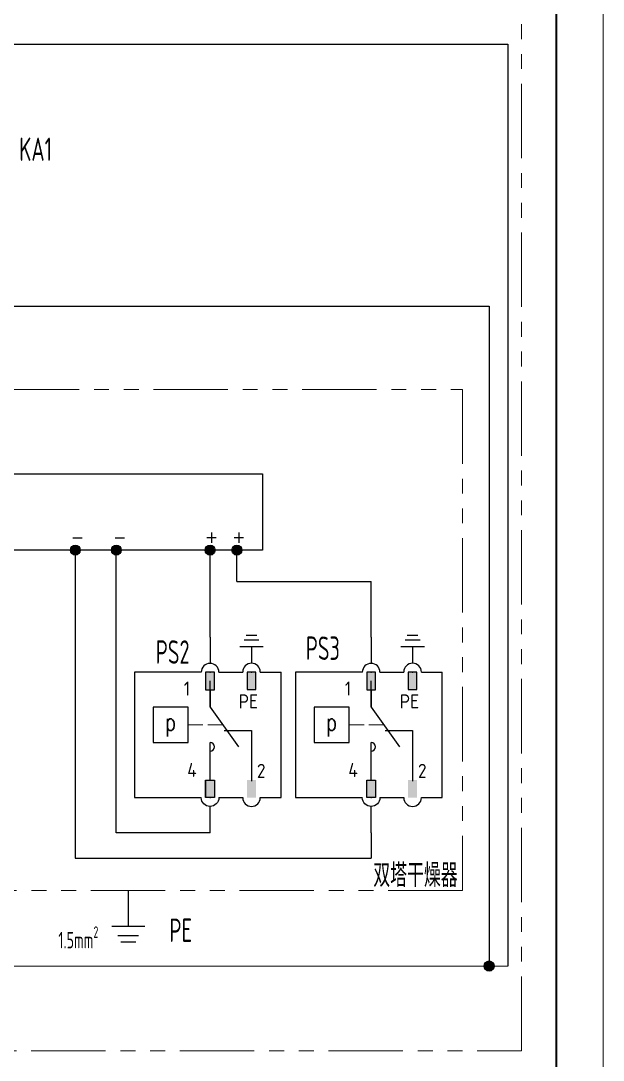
# Model space of a CAD drawing. Header units: millimetres. Extents: x 0 to 840, y 0 to 594.
# Drawn here: x 715.6 to 840, y 168.6 to 390.4 of the extents above; entities that cross this region are included whole.
import ezdxf
from ezdxf.enums import TextEntityAlignment as Align

# ---------------------------------------------------------------- set-up
doc = ezdxf.new("R2010")
doc.units = ezdxf.units.MM
for name, pattern in [('CENTER2', [12, 7, -1, 1, -1, 1, -1]), ('PHANTOM2', [31.75, 15.875, -3.175, 3.175, -3.175, 3.175, -3.175]), ('虚线', [2, 1, -1])]:
    doc.linetypes.add(name, pattern=pattern)
for name, color, linetype, lineweight in [('AM_3', 3, '虚线', 13), ('BLK_0.5mm^2', 7, 'Continuous', 18), ('MISC', 2, 'Continuous', 18), ('TAGS', 51, 'Continuous', 18), ('双点划线', 6, 'CENTER2', 18), ('尺寸线层', 3, 'Continuous', 13), ('标注', 3, 'Continuous', 18), ('粗实线层', 7, 'Continuous', 25)]:
    doc.layers.add(name, color=color, linetype=linetype, lineweight=lineweight)
doc.styles.add('PIN', font='simplex.shx', dxfattribs={"width": 0.75, "bigfont": 'gbcbig.shx'})
doc.styles.add('WD', font='romans.shx', dxfattribs={"bigfont": 'gbcbig.shx'})
doc.styles.add('WD_IEC', font='isocp2.shx', dxfattribs={"width": 0.9, "bigfont": 'gbcbig.shx'})
doc.styles.add('工程字', font='gbenor.shx', dxfattribs={"bigfont": 'gbcbig.shx'})
doc.styles.add('标准', font='isoct2.shx')
doc.styles.add('海泰标注样式', font='isocp.shx', dxfattribs={"width": 0.7, "bigfont": 'gbcbig.shx'})
doc.styles.add('海泰汉字样式', font='仿宋_GB2312.ttf', dxfattribs={"width": 0.65})

# ---------------------------------------------------------------- blocks, each defined once
blk = doc.blocks.new('NJHT-A1')
at = {"color": 7, "linetype": 'Continuous', "lineweight": 18}
blk.add_line((840, 0), (840, 594), dxfattribs=at)
at = {"color": 7, "linetype": 'Continuous', "lineweight": 35}
blk.add_line((830, 10), (830, 584), dxfattribs=at)
at = {"color": 2, "linetype": 'Continuous', "lineweight": 18, "style": '海泰汉字样式', "width": 0.6}
blk.add_attdef('5', text='', height=5, rotation=180, dxfattribs=at).set_placement((50, 578.5), align=Align.MIDDLE_CENTER)
at = {"color": 2, "linetype": 'Continuous', "lineweight": 18, "style": '海泰汉字样式'}
for tag, height, width, p in [('1', 5, 0.7, (805, 59.25)), ('2', 5, 0.7, (805, 51.75)), ('7', 5, 0.7, (755, 50.5)), ('3', 5, 0.6, (805, 38)), ('12', 3.5, 0.7, (668, 34.5)), ('13', 3.5, 0.6, (682, 34.5)), ('20', 3.5, 0.7, (708, 34.5)), ('21', 3.5, 0.6, (722, 34.5)), ('14', 3.5, 0.7, (668, 27.5)), ('15', 3.5, 0.6, (682, 27.5)), ('22', 3.5, 0.7, (708, 27.5)), ('23', 3.5, 0.6, (722, 27.5)), ('4', 5, 0.6, (805, 22.5)), ('16', 3.5, 0.7, (668, 20.5)), ('24', 3.5, 0.7, (708, 20.5)), ('25', 3.5, 0.6, (722, 20.5)), ('8', 3.5, 0.7, (762, 22.5)), ('9', 3.5, 0.7, (774, 22.5)), ('17', 3.5, 0.6, (682, 20.5)), ('18', 3.5, 0.7, (668, 13.5)), ('19', 3.5, 0.6, (682, 13.5)), ('26', 3.5, 0.7, (708, 13.5)), ('27', 3.5, 0.6, (722, 13.5)), ('11', 3.5, 0.7, (742.5, 13.5)), ('10', 3.5, 0.7, (767.5, 13.5)), ('6', 3.5, 0.7, (811.57, 13.5))]:
    blk.add_attdef(tag, text='', height=height, dxfattribs=dict(at, width=width)).set_placement(p, align=Align.MIDDLE_CENTER)
blk = doc.blocks.new('gwae')
blk.add_hatch(color=256).paths.add_polyline_path([(413.18, 275.01), (413.18, 278.76), (411.3, 278.76), (411.3, 275.01)], flags=0)
for p, q in [((412.24, 286.26), (412.24, 280.64)), ((412.24, 275.01), (412.24, 271.26))]:
    blk.add_line(p, q)
blk.add_lwpolyline([(413.18, 278.76), (411.3, 278.76), (411.3, 275.01), (413.18, 275.01)], close=True)
blk.add_arc((412.24, 278.76), 1.88, 0, 180)
blk.add_point((412.24, 278.76))
blk = doc.blocks.new('ftest')
for points in [[(1925.35, -430.96), (1925.35, -427.21), (1923.47, -427.21), (1923.47, -430.96)], [(1925.35, -450.24), (1925.35, -453.99), (1923.47, -453.99), (1923.47, -450.24)]]:
    blk.add_hatch(color=256).paths.add_polyline_path(points, flags=0)
at = {"color": 2}
for p, q in [((1926, -420.37), (1922.82, -420.37)), ((1925.55, -419.39), (1923.27, -419.39)), ((1926.93, -421.83), (1921.89, -421.83))]:
    blk.add_line(p, q, dxfattribs=at)
for p, q in [((1924.41, -421.83), (1924.41, -425.34)), ((1913.69, -427.24), (1899.43, -427.24)), ((1899.43, -427.24), (1899.43, -453.99)), ((1917.44, -427.21), (1922.54, -427.21)), ((1926.29, -427.21), (1930.76, -427.21)), ((1930.76, -453.99), (1930.76, -427.21)), ((1915.57, -434.71), (1915.57, -429.09)), ((1915.57, -434.71), (1921.62, -443.15)), ((1918.54, -439.7), (1924.41, -439.7)), ((1924.41, -439.7), (1924.41, -450.5)), ((1915.57, -449.71), (1915.57, -442.21)), ((1915.57, -450.24), (1915.57, -446.49)), ((1899.43, -453.99), (1913.69, -453.99)), ((1917.44, -453.99), (1922.54, -453.99)), ((1926.29, -453.99), (1930.76, -453.99))]:
    blk.add_line(p, q)
for points in [[(1925.35, -427.21), (1923.47, -427.21), (1923.47, -430.96), (1925.35, -430.96)], [(1910.88, -442.21), (1910.88, -434.71), (1903.38, -434.71), (1903.38, -442.21)], [(1916.5, -453.99), (1914.63, -453.99), (1914.63, -450.24), (1916.5, -450.24)]]:
    blk.add_lwpolyline(points, close=True)
for centre, radius, start, end in [((1924.41, -427.21), 1.88, 0, 180), ((1915.57, -443.15), 0.938, 270, 90), ((1924.41, -453.99), 1.88, 180, 0)]:
    blk.add_arc(centre, radius, start, end)
for p in [(1924.41, -427.21), (1915.57, -453.99)]:
    blk.add_point(p)
at = {"layer": 'MISC'}
for p, q in [((1910.88, -438.46), (1914.04, -438.46)), ((1915.1, -438.46), (1918.26, -438.46))]:
    blk.add_line(p, q, dxfattribs=at)
blk.add_blockref('gwae', (1503.32, -706))
at = {"xscale": -1, "rotation": 180}
blk.add_blockref('gwae', (1503.32, -175.23), dxfattribs=at)
at = {"insert": (1907.13, -438.46), "char_height": 3.75, "width": 3.817, "attachment_point": 5, "style": 'PIN'}
blk.add_mtext('\\T1;p', dxfattribs=at)
at = {"layer": 'AM_3', "style": 'WD_IEC'}
for tag, p in [('1', (1911.31, -432.23)), ('PE', (1925.82, -434.97)), ('4', (1912.71, -449.59)), ('2', (1927.4, -449.79))]:
    blk.add_attdef(tag, text='', height=3, dxfattribs=at).set_placement(p, align=Align.RIGHT)
blk = doc.blocks.new('bfcgb')
blk.add_hatch(color=256).paths.add_polyline_path([(1495.06, 338, 1), (1492.9, 338, 1)])
blk.add_circle((1493.98, 338), 1.08)

msp = doc.modelspace()

# ---------------------------------------------------------------- linework, layer by layer
for p, q in [((696.48762, 385.41885), (819.61071, 385.41885)), ((819.61071, 385.41885), (819.61071, 188.73612)), ((675.22439, 329.53117), (815.62463, 329.53117)), ((815.62463, 329.53117), (815.62463, 188.73612)), ((727.26022, 277.474), (727.26022, 211.76019)), ((736.00528, 217.17354), (736.00528, 277.474)), ((756.04301, 270.75606), (756.04301, 277.474)), ((761.7651, 270.75606), (761.7651, 277.474)), ((756.04301, 258.92633), (756.04301, 270.75606)), ((761.7651, 270.75606), (790.44022, 270.75606)), ((790.44022, 258.92633), (790.44022, 270.75606)), ((756.04282, 217.17354), (736.00528, 217.17354)), ((727.26022, 211.76019), (790.44003, 211.76019)), ((738.57659, 204.88132), (738.57659, 197.26994))]:
    msp.add_line(p, q)
at = {"color": 7, "ltscale": 0.007597}
for p, q in [((726.20883, 277.474), (726.28888, 277.87635)), ((726.20883, 277.474), (726.28888, 277.87635)), ((726.28888, 277.07165), (726.20883, 277.474)), ((726.28888, 277.07165), (726.20883, 277.474)), ((726.28888, 277.87635), (726.51679, 278.21743)), ((726.28888, 277.87635), (726.51679, 278.21743)), ((726.51679, 278.21743), (726.85787, 278.44534)), ((726.51679, 278.21743), (726.85787, 278.44534)), ((726.85787, 278.44534), (727.26022, 278.52537)), ((726.85787, 278.44534), (727.26022, 278.52537)), ((727.26022, 278.52537), (727.66257, 278.44534)), ((727.26022, 278.52537), (727.66257, 278.44534)), ((727.66257, 278.44534), (728.00365, 278.21743)), ((727.66257, 278.44534), (728.00365, 278.21743)), ((728.00365, 278.21743), (728.23156, 277.87635)), ((728.00365, 278.21743), (728.23156, 277.87635)), ((728.23156, 277.87635), (728.31161, 277.474)), ((728.23156, 277.87635), (728.31161, 277.474)), ((728.31161, 277.474), (728.23156, 277.07165)), ((728.31161, 277.474), (728.23156, 277.07165)), ((734.95389, 277.474), (735.03394, 277.87635)), ((734.95389, 277.474), (735.03394, 277.87635)), ((735.03394, 277.07165), (734.95389, 277.474)), ((735.03394, 277.07165), (734.95389, 277.474)), ((735.03394, 277.87635), (735.26185, 278.21743)), ((735.03394, 277.87635), (735.26185, 278.21743)), ((735.26185, 278.21743), (735.60294, 278.44534)), ((735.26185, 278.21743), (735.60294, 278.44534)), ((735.60294, 278.44534), (736.00528, 278.52537)), ((735.60294, 278.44534), (736.00528, 278.52537)), ((736.00528, 278.52537), (736.40763, 278.44534)), ((736.00528, 278.52537), (736.40763, 278.44534)), ((736.40763, 278.44534), (736.74872, 278.21743)), ((736.40763, 278.44534), (736.74872, 278.21743)), ((736.74872, 278.21743), (736.97663, 277.87635)), ((736.74872, 278.21743), (736.97663, 277.87635)), ((736.97663, 277.87635), (737.05668, 277.474)), ((736.97663, 277.87635), (737.05668, 277.474)), ((737.05668, 277.474), (736.97663, 277.07165)), ((737.05668, 277.474), (736.97663, 277.07165)), ((754.99162, 277.474), (755.07167, 277.87635)), ((754.99162, 277.474), (755.07167, 277.87635)), ((755.07167, 277.07165), (754.99162, 277.474)), ((755.07167, 277.07165), (754.99162, 277.474)), ((755.07167, 277.87635), (755.29958, 278.21743)), ((755.07167, 277.87635), (755.29958, 278.21743)), ((755.29958, 278.21743), (755.64066, 278.44534)), ((755.29958, 278.21743), (755.64066, 278.44534)), ((755.64066, 278.44534), (756.04301, 278.52537)), ((755.64066, 278.44534), (756.04301, 278.52537)), ((756.04301, 278.52537), (756.44536, 278.44534)), ((756.04301, 278.52537), (756.44536, 278.44534)), ((756.44536, 278.44534), (756.78644, 278.21743)), ((756.44536, 278.44534), (756.78644, 278.21743)), ((756.78644, 278.21743), (757.01435, 277.87635)), ((756.78644, 278.21743), (757.01435, 277.87635)), ((757.01435, 277.87635), (757.0944, 277.474)), ((757.01435, 277.87635), (757.0944, 277.474)), ((757.0944, 277.474), (757.01435, 277.07165)), ((757.0944, 277.474), (757.01435, 277.07165)), ((760.71371, 277.474), (760.79376, 277.87635)), ((760.71371, 277.474), (760.79376, 277.87635)), ((760.79376, 277.07165), (760.71371, 277.474)), ((760.79376, 277.07165), (760.71371, 277.474)), ((760.79376, 277.87635), (761.02167, 278.21743)), ((760.79376, 277.87635), (761.02167, 278.21743)), ((761.02167, 278.21743), (761.36275, 278.44534)), ((761.02167, 278.21743), (761.36275, 278.44534)), ((761.36275, 278.44534), (761.7651, 278.52537)), ((761.36275, 278.44534), (761.7651, 278.52537)), ((761.7651, 278.52537), (762.16745, 278.44534)), ((761.7651, 278.52537), (762.16745, 278.44534)), ((762.16745, 278.44534), (762.50853, 278.21743)), ((762.16745, 278.44534), (762.50853, 278.21743)), ((762.50853, 278.21743), (762.73644, 277.87635)), ((762.50853, 278.21743), (762.73644, 277.87635)), ((762.73644, 277.87635), (762.81649, 277.474)), ((762.73644, 277.87635), (762.81649, 277.474)), ((762.81649, 277.474), (762.73644, 277.07165)), ((762.81649, 277.474), (762.73644, 277.07165)), ((726.51679, 276.73056), (726.28888, 277.07165)), ((726.51679, 276.73056), (726.28888, 277.07165)), ((726.85787, 276.50266), (726.51679, 276.73056)), ((726.85787, 276.50266), (726.51679, 276.73056)), ((727.26022, 276.42262), (726.85787, 276.50266)), ((727.26022, 276.42262), (726.85787, 276.50266)), ((727.66257, 276.50266), (727.26022, 276.42262)), ((727.66257, 276.50266), (727.26022, 276.42262)), ((728.00365, 276.73056), (727.66257, 276.50266)), ((728.00365, 276.73056), (727.66257, 276.50266)), ((728.23156, 277.07165), (728.00365, 276.73056)), ((728.23156, 277.07165), (728.00365, 276.73056)), ((735.26185, 276.73056), (735.03394, 277.07165)), ((735.26185, 276.73056), (735.03394, 277.07165)), ((735.60294, 276.50266), (735.26185, 276.73056)), ((735.60294, 276.50266), (735.26185, 276.73056)), ((736.00528, 276.42262), (735.60294, 276.50266)), ((736.00528, 276.42262), (735.60294, 276.50266)), ((736.40763, 276.50266), (736.00528, 276.42262)), ((736.40763, 276.50266), (736.00528, 276.42262)), ((736.74872, 276.73056), (736.40763, 276.50266)), ((736.74872, 276.73056), (736.40763, 276.50266)), ((736.97663, 277.07165), (736.74872, 276.73056)), ((736.97663, 277.07165), (736.74872, 276.73056)), ((755.29958, 276.73056), (755.07167, 277.07165)), ((755.29958, 276.73056), (755.07167, 277.07165)), ((755.64066, 276.50266), (755.29958, 276.73056)), ((755.64066, 276.50266), (755.29958, 276.73056)), ((756.04301, 276.42262), (755.64066, 276.50266)), ((756.04301, 276.42262), (755.64066, 276.50266)), ((756.44536, 276.50266), (756.04301, 276.42262)), ((756.44536, 276.50266), (756.04301, 276.42262)), ((756.78644, 276.73056), (756.44536, 276.50266)), ((756.78644, 276.73056), (756.44536, 276.50266)), ((757.01435, 277.07165), (756.78644, 276.73056)), ((757.01435, 277.07165), (756.78644, 276.73056)), ((761.02167, 276.73056), (760.79376, 277.07165)), ((761.02167, 276.73056), (760.79376, 277.07165)), ((761.36275, 276.50266), (761.02167, 276.73056)), ((761.36275, 276.50266), (761.02167, 276.73056)), ((761.7651, 276.42262), (761.36275, 276.50266)), ((761.7651, 276.42262), (761.36275, 276.50266)), ((762.16745, 276.50266), (761.7651, 276.42262)), ((762.16745, 276.50266), (761.7651, 276.42262)), ((762.50853, 276.73056), (762.16745, 276.50266)), ((762.50853, 276.73056), (762.16745, 276.50266)), ((762.73644, 277.07165), (762.50853, 276.73056)), ((762.73644, 277.07165), (762.50853, 276.73056))]:
    msp.add_line(p, q, dxfattribs=at)
at = {"color": 1}
for p, q in [((735.07142, 197.26994), (742.08176, 197.26994)), ((736.37172, 195.23664), (740.78145, 195.23664)), ((736.99361, 193.88111), (740.15957, 193.88111))]:
    msp.add_line(p, q, dxfattribs=at)
msp.add_lwpolyline([(607.99502, 293.77383), (767.25009, 293.77383), (767.25009, 277.474), (607.99502, 277.474)], close=True)
at = {"color": 7}
for centre in [(727.26022, 277.474), (736.00528, 277.474), (756.04301, 277.474), (761.7651, 277.474)]:
    msp.add_circle(centre, 1.05137, dxfattribs=at)
for points in [[(728.23156, 277.07165), (726.20883, 277.474), (726.51679, 278.21743), (726.28888, 277.87635)], [(728.23156, 277.07165), (726.20883, 277.474), (726.51679, 278.21743), (726.28888, 277.87635)], [(728.23156, 277.07165), (726.51679, 276.73056), (726.20883, 277.474), (726.28888, 277.07165)], [(728.23156, 277.07165), (726.51679, 276.73056), (726.20883, 277.474), (726.28888, 277.07165)], [(728.23156, 277.07165), (726.51679, 278.21743), (727.26022, 278.52537), (726.85787, 278.44534)], [(728.23156, 277.07165), (726.51679, 278.21743), (727.26022, 278.52537), (726.85787, 278.44534)], [(728.23156, 277.07165), (727.26022, 278.52537), (728.00365, 278.21743), (727.66257, 278.44534)], [(728.23156, 277.07165), (727.26022, 278.52537), (728.00365, 278.21743), (727.66257, 278.44534)], [(728.23156, 277.07165), (728.00365, 278.21743), (728.31161, 277.474), (728.23156, 277.87635)], [(728.23156, 277.07165), (728.00365, 278.21743), (728.31161, 277.474), (728.23156, 277.87635)], [(736.97663, 277.07165), (734.95389, 277.474), (735.26185, 278.21743), (735.03394, 277.87635)], [(736.97663, 277.07165), (734.95389, 277.474), (735.26185, 278.21743), (735.03394, 277.87635)], [(736.97663, 277.07165), (735.26185, 276.73056), (734.95389, 277.474), (735.03394, 277.07165)], [(736.97663, 277.07165), (735.26185, 276.73056), (734.95389, 277.474), (735.03394, 277.07165)], [(736.97663, 277.07165), (735.26185, 278.21743), (736.00528, 278.52537), (735.60294, 278.44534)], [(736.97663, 277.07165), (735.26185, 278.21743), (736.00528, 278.52537), (735.60294, 278.44534)], [(736.97663, 277.07165), (736.00528, 278.52537), (736.74872, 278.21743), (736.40763, 278.44534)], [(736.97663, 277.07165), (736.00528, 278.52537), (736.74872, 278.21743), (736.40763, 278.44534)], [(736.97663, 277.07165), (736.74872, 278.21743), (737.05668, 277.474), (736.97663, 277.87635)], [(736.97663, 277.07165), (736.74872, 278.21743), (737.05668, 277.474), (736.97663, 277.87635)], [(757.01435, 277.07165), (754.99162, 277.474), (755.29958, 278.21743), (755.07167, 277.87635)], [(757.01435, 277.07165), (754.99162, 277.474), (755.29958, 278.21743), (755.07167, 277.87635)], [(757.01435, 277.07165), (755.29958, 276.73056), (754.99162, 277.474), (755.07167, 277.07165)], [(757.01435, 277.07165), (755.29958, 276.73056), (754.99162, 277.474), (755.07167, 277.07165)], [(757.01435, 277.07165), (755.29958, 278.21743), (756.04301, 278.52537), (755.64066, 278.44534)], [(757.01435, 277.07165), (755.29958, 278.21743), (756.04301, 278.52537), (755.64066, 278.44534)], [(757.01435, 277.07165), (756.04301, 278.52537), (756.78644, 278.21743), (756.44536, 278.44534)], [(757.01435, 277.07165), (756.04301, 278.52537), (756.78644, 278.21743), (756.44536, 278.44534)], [(757.01435, 277.07165), (756.78644, 278.21743), (757.0944, 277.474), (757.01435, 277.87635)], [(757.01435, 277.07165), (756.78644, 278.21743), (757.0944, 277.474), (757.01435, 277.87635)], [(762.73644, 277.07165), (760.71371, 277.474), (761.02167, 278.21743), (760.79376, 277.87635)], [(762.73644, 277.07165), (760.71371, 277.474), (761.02167, 278.21743), (760.79376, 277.87635)], [(762.73644, 277.07165), (761.02167, 276.73056), (760.71371, 277.474), (760.79376, 277.07165)], [(762.73644, 277.07165), (761.02167, 276.73056), (760.71371, 277.474), (760.79376, 277.07165)], [(762.73644, 277.07165), (761.02167, 278.21743), (761.7651, 278.52537), (761.36275, 278.44534)], [(762.73644, 277.07165), (761.02167, 278.21743), (761.7651, 278.52537), (761.36275, 278.44534)], [(762.73644, 277.07165), (761.7651, 278.52537), (762.50853, 278.21743), (762.16745, 278.44534)], [(762.73644, 277.07165), (761.7651, 278.52537), (762.50853, 278.21743), (762.16745, 278.44534)], [(762.73644, 277.07165), (762.50853, 278.21743), (762.81649, 277.474), (762.73644, 277.87635)], [(762.73644, 277.07165), (762.50853, 278.21743), (762.81649, 277.474), (762.73644, 277.87635)], [(728.23156, 277.07165), (727.26022, 276.42262), (726.51679, 276.73056), (726.85787, 276.50266)], [(728.23156, 277.07165), (727.26022, 276.42262), (726.51679, 276.73056), (726.85787, 276.50266)], [(728.23156, 277.07165), (728.00365, 276.73056), (727.26022, 276.42262), (727.66257, 276.50266)], [(728.23156, 277.07165), (728.00365, 276.73056), (727.26022, 276.42262), (727.66257, 276.50266)], [(736.97663, 277.07165), (736.00528, 276.42262), (735.26185, 276.73056), (735.60294, 276.50266)], [(736.97663, 277.07165), (736.00528, 276.42262), (735.26185, 276.73056), (735.60294, 276.50266)], [(736.97663, 277.07165), (736.74872, 276.73056), (736.00528, 276.42262), (736.40763, 276.50266)], [(736.97663, 277.07165), (736.74872, 276.73056), (736.00528, 276.42262), (736.40763, 276.50266)], [(757.01435, 277.07165), (756.04301, 276.42262), (755.29958, 276.73056), (755.64066, 276.50266)], [(757.01435, 277.07165), (756.04301, 276.42262), (755.29958, 276.73056), (755.64066, 276.50266)], [(757.01435, 277.07165), (756.78644, 276.73056), (756.04301, 276.42262), (756.44536, 276.50266)], [(757.01435, 277.07165), (756.78644, 276.73056), (756.04301, 276.42262), (756.44536, 276.50266)], [(762.73644, 277.07165), (761.7651, 276.42262), (761.02167, 276.73056), (761.36275, 276.50266)], [(762.73644, 277.07165), (761.7651, 276.42262), (761.02167, 276.73056), (761.36275, 276.50266)], [(762.73644, 277.07165), (762.50853, 276.73056), (761.7651, 276.42262), (762.16745, 276.50266)], [(762.73644, 277.07165), (762.50853, 276.73056), (761.7651, 276.42262), (762.16745, 276.50266)]]:
    msp.add_solid(points, dxfattribs=at)
at = {"layer": 'BLK_0.5mm^2'}
msp.add_line((185.19162, 188.73612), (819.61071, 188.73612), dxfattribs=at)
at = {"layer": '双点划线', "linetype": 'PHANTOM2'}
for p, q in [((822.53436, 170.61316), (822.53436, 436.53302)), ((585.2239, 311.77169), (809.98008, 311.77169)), ((809.98008, 311.77169), (809.98008, 204.88132)), ((809.98008, 204.88132), (585.2239, 204.88132)), ((51.11172, 170.61316), (822.53436, 170.61316))]:
    msp.add_line(p, q, dxfattribs=at)
at = {"layer": '粗实线层'}
msp.add_line((790.44003, 217.17354), (790.44003, 211.76019), dxfattribs=at)

# ---------------------------------------------------------------- block references
for name, p in [('NJHT-A1', (0, 0)), ('bfcgb', (-678.35948, -149.26496))]:
    msp.add_blockref(name, p)
for p in [(-1159.52395, 678.66327), (-1125.12674, 678.66327)]:
    msp.add_blockref('ftest', p, dxfattribs=at).add_auto_attribs({'PE': 'PE', '2': '2', '4': '4', '1': '1'})

# ---------------------------------------------------------------- texts
at = {"layer": 'BLK_0.5mm^2', "insert": (790.90826, 210.58969), "char_height": 5, "width": 35.8096004, "attachment_point": 1, "line_spacing_factor": 0.99982, "style": '标准'}
msp.add_mtext('{\\Fisocp2,gbcbig|c134;\\C3;双塔干燥器}', dxfattribs=at)
at = {"layer": 'TAGS', "char_height": 3, "width": 21.0013549, "attachment_point": 1, "style": 'WD'}
for s, insert in [('{\\H0.8571x;-}', (726.28191, 281.54472)), ('{\\H0.8571x;-}', (735.32365, 281.57187)), ('{\\H0.8571x;+}', (754.93209, 281.63331)), ('{\\H0.8571x;+}', (760.75402, 281.60845))]:
    msp.add_mtext(s, dxfattribs=dict(at, insert=insert))
at = {"layer": '尺寸线层', "char_height": 5, "attachment_point": 1}
for s, insert, width, style in [('{\\Fisocp2,gbcbig|c134;\\W0.7;KA1}', (715.28186, 365.52555), 23.961927, '标准'), ('{\\Fisocp,gbcbig|c134;\\W0.7;PS2}', (744.43075, 258.23597), 17.8760589, '工程字'), ('{\\Fisocp,gbcbig|c134;\\W0.7;PS3}', (776.46887, 259.04967), 17.8760589, '工程字')]:
    msp.add_mtext(s, dxfattribs=dict(at, insert=insert, width=width, style=style))
at = {"layer": '尺寸线层', "insert": (747.35038, 198.85618), "char_height": 5, "width": 26.6587087, "attachment_point": 1, "line_spacing_factor": 0.99982, "style": '标准'}
msp.add_mtext('{\\Fisocp2,gbcbig|c134;\\W0.7;\\C3;PE}', dxfattribs=at)
at = {"layer": '标注', "color": 2, "insert": (723.63887, 197.19218), "char_height": 3.5, "width": 12.7561908, "attachment_point": 1, "style": '海泰标注样式'}
msp.add_mtext('\\A1;1.5mm{\\H0.7x;\\S2^ ;}', dxfattribs=at)

doc.saveas('drawing.dxf')
